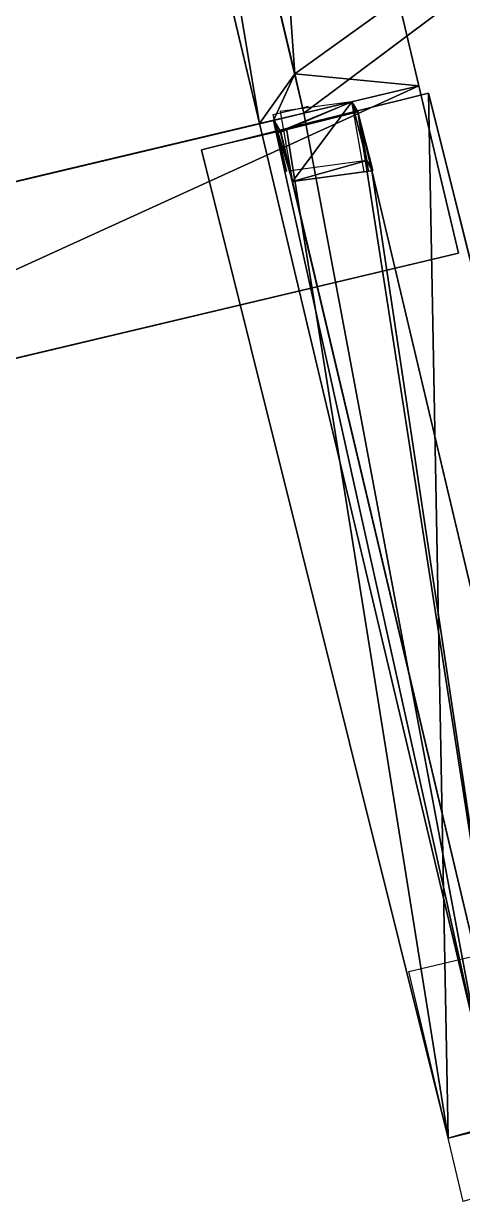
# Model space of a CAD drawing. Extents: x -324 to 583, y -546 to 160.
# Drawn here: x 198.3 to 231.1, y -516.1 to -428.2 of the extents above; entities that cross this region are included whole.
import ezdxf

# ---------------------------------------------------------------- set-up
doc = ezdxf.new("R2010")
doc.units = 0
doc.header["$MEASUREMENT"] = 0
doc.layers.get('0').update_dxf_attribs({"color": 13, "linetype": 'CONTINUOUS'})

msp = doc.modelspace()

# ---------------------------------------------------------------- linework, layer by layer
at = {"color": 0}
for p, q in [((214.633, -377.269, 102.794), (227.833, -432.858, 102.794)), ((214.633, -377.269, 102.794), (227.833, -432.858, 102.794)), ((214.633, -377.269, 110.508), (230.795, -445.333, 110.508)), ((214.633, -377.269, 110.508), (230.795, -445.333, 110.508)), ((218.562, -431.976, 102.794), (206.055, -379.306, 102.794)), ((218.562, -431.976, 102.794), (206.055, -379.306, 102.794)), ((215.94, -435.682, -1.508), (204.063, -385.665, -1.508)), ((207.378, -384.878, -1.508), (218.562, -431.976, -1.508)), ((207.378, -384.878, -1.508), (218.562, -431.976, -1.508)), ((207.378, -384.878, -1.508), (218.562, -431.976, -1.508)), ((207.378, -384.878, -1.508), (218.562, -431.976, -1.508)), ((227.067, -498.935, 41.674), (519.843, -429.412, 42.371)), ((218.562, -431.976, 102.794), (219.255, -434.895, 102.794)), ((218.562, -431.976, -1.508), (218.562, -431.976, 102.794)), ((219.255, -434.895, -1.508), (218.562, -431.976, -1.508)), ((219.255, -434.895, -1.508), (218.562, -431.976, -1.508)), ((219.255, -434.895, -1.508), (218.562, -431.976, -1.508)), ((218.562, -431.976, -1.508), (218.562, -431.976, 102.794)), ((218.562, -431.976, 102.794), (219.255, -434.895, 102.794)), ((219.255, -434.895, -1.508), (218.562, -431.976, -1.508)), ((164.477, -447.903, 117.86), (227.833, -432.858, 102.794)), ((164.477, -447.903, 117.86), (227.833, -432.858, 102.794)), ((227.833, -432.858, 102.794), (219.255, -434.895, 102.794)), ((227.833, -432.858, 102.794), (219.255, -434.895, 102.794)), ((230.795, -445.333, 102.794), (227.833, -432.858, 102.794)), ((230.795, -445.333, 102.794), (227.833, -432.858, 102.794)), ((222.837, -434.045, 43.144), (217.48, -434.774, 42.861)), ((222.837, -434.045, 3.148), (217.502, -436.24, 3.148)), ((222.837, -434.045, 3.148), (217.52, -436.32, 3.148)), ((217.951, -436.055, 43.144), (228.551, -433.407, 43.144)), ((217.951, -436.055, 43.144), (222.837, -434.045, 43.144)), ((222.837, -434.045, 3.148), (220.1, -434.725, 3.158)), ((222.837, -434.044, 3.144), (223.946, -438.42, 3.074)), ((222.837, -434.044, 3.144), (222.837, -434.045, 3.148)), ((222.837, -434.044, 3.144), (222.837, -434.045, 3.148)), ((222.837, -434.044, 3.144), (223.946, -438.42, 3.074)), ((222.837, -434.045, -1.508), (222.837, -434.044, 3.144)), ((222.837, -434.044, 3.144), (223.946, -438.42, 3.074)), ((223.123, -434.838, 42.958), (222.837, -434.045, 3.148)), ((222.954, -434.247, 13.821), (222.837, -434.045, 3.148)), ((222.837, -434.045, 43.144), (222.837, -434.045, 3.148)), ((223.75, -439.269, 43.203), (222.837, -434.045, 43.144)), ((222.954, -434.247, 13.821), (222.837, -434.045, 3.148)), ((222.837, -434.045, 3.148), (223.946, -438.42, 3.148)), ((223.946, -438.42, -1.508), (222.837, -434.045, -1.508)), ((228.551, -433.407, 43.144), (246.967, -507.136, 41.674)), ((192.606, -441.223, -14.638), (219.255, -434.895, -14.638)), ((216.951, -435.013, 3.089), (219.586, -434.387, 2.532)), ((216.973, -435.437, -1.508), (219.255, -434.895, -1.508)), ((219.255, -434.895, 95.64), (216.973, -435.437, 95.64)), ((216.973, -435.437, -1.508), (219.255, -434.895, -1.508)), ((216.973, -435.437, -1.508), (219.255, -434.895, -1.508)), ((219.255, -434.895, 95.64), (216.973, -435.437, 95.64)), ((216.973, -435.437, -1.508), (219.255, -434.895, -1.508)), ((217.48, -434.774, 42.861), (218.392, -439.999, 42.92)), ((217.487, -436.175, 43.145), (223.271, -434.802, 42.958)), ((218.011, -436.11, 42.978), (223.123, -434.838, 42.958)), ((219.255, -434.895, -1.508), (219.255, -434.895, -14.638)), ((219.255, -434.895, -1.508), (219.255, -434.895, -14.638)), ((219.255, -434.895, 102.794), (219.255, -434.895, 95.64)), ((219.255, -434.895, -1.508), (219.255, -434.895, 95.64)), ((219.255, -434.895, 102.794), (219.255, -434.895, 95.64)), ((219.255, -434.895, -1.508), (219.255, -434.895, 95.64)), ((223.271, -434.802, 42.958), (222.954, -434.247, 13.821)), ((223.271, -434.802, 42.958), (222.954, -434.247, 13.821)), ((223.123, -434.838, 42.958), (223.271, -434.802, 42.958)), ((223.271, -434.802, 42.958), (224.31, -439.186, 42.888)), ((223.271, -434.802, 42.958), (224.384, -439.183, 43.236)), ((216.973, -435.437, 95.64), (116.439, -459.31, 95.64)), ((216.973, -435.437, 95.64), (116.439, -459.31, 95.64)), ((116.439, -459.31, -1.508), (215.94, -435.682, -1.508)), ((116.439, -459.31, -1.508), (215.94, -435.682, -1.508)), ((215.94, -435.682, -1.508), (216.973, -435.437, -1.508)), ((215.94, -435.682, -1.508), (216.973, -435.437, -1.508)), ((215.94, -435.682, -1.508), (216.973, -435.437, -1.508)), ((215.94, -435.682, -1.508), (216.973, -435.437, -1.508)), ((232.339, -504.74, 8.574), (215.94, -435.682, 8.574)), ((215.94, -435.682, 8.574), (215.94, -435.682, -1.508)), ((215.94, -435.682, -1.508), (232.339, -504.74, -1.508)), ((215.94, -435.682, -1.508), (232.339, -504.74, -1.508)), ((217.955, -439.242, 3.089), (216.951, -435.013, 3.089)), ((216.973, -435.437, -1.508), (216.973, -435.437, 95.64)), ((216.973, -435.437, -1.508), (216.973, -435.437, 95.64)), ((217.064, -435.474, 2.886), (217.067, -435.48, 3.166)), ((217.953, -439.237, 2.826), (217.064, -435.474, 2.886)), ((218.389, -439.999, 42.92), (217.064, -435.474, 42.92)), ((217.064, -435.474, 42.92), (217.064, -435.474, 2.886)), ((217.064, -435.474, 2.886), (218.389, -439.999, 2.886)), ((217.067, -435.48, 3.179), (217.462, -436.17, 39.484)), ((217.067, -435.48, 3.166), (217.067, -435.48, 3.179)), ((211.604, -437.641, 43.144), (217.951, -436.055, 43.144)), ((211.604, -437.641, 43.144), (217.951, -436.055, 43.144)), ((217.502, -436.24, 43.144), (211.604, -437.641, 43.144)), ((217.279, -436.377, 3.111), (217.499, -436.325, 39.43)), ((217.956, -439.242, 3.111), (217.279, -436.377, 3.111)), ((217.465, -436.175, 39.74), (217.462, -436.17, 39.484)), ((217.462, -436.17, 39.484), (217.493, -436.3, 39.482)), ((217.462, -436.17, 39.484), (217.493, -436.3, 39.482)), ((217.465, -436.175, 39.74), (217.493, -436.3, 39.482)), ((217.474, -436.191, 40.557), (217.465, -436.175, 39.74)), ((217.465, -436.175, 39.74), (217.493, -436.3, 39.482)), ((217.474, -436.191, 40.557), (217.465, -436.175, 39.74)), ((217.465, -436.175, 39.74), (217.493, -436.3, 39.482)), ((217.474, -436.191, 40.557), (217.505, -436.323, 40.555)), ((217.474, -436.191, 40.557), (217.505, -436.323, 40.555)), ((217.5, -436.237, 42.98), (217.474, -436.191, 40.557)), ((217.5, -436.237, 42.98), (217.474, -436.191, 40.557)), ((217.502, -436.24, 43.144), (217.487, -436.175, 43.145)), ((217.493, -436.3, 39.482), (217.499, -436.325, 39.482)), ((217.493, -436.3, 39.482), (217.499, -436.325, 39.43)), ((217.493, -436.3, 39.482), (217.499, -436.325, 39.482)), ((217.493, -436.3, 39.482), (217.499, -436.325, 39.482)), ((217.493, -436.3, 39.482), (217.499, -436.325, 39.43)), ((217.499, -436.325, 39.482), (217.505, -436.323, 40.555)), ((217.499, -436.325, 39.482), (217.505, -436.323, 40.555)), ((217.499, -436.325, 39.482), (217.505, -436.323, 40.555)), ((217.499, -436.325, 39.43), (217.499, -436.325, 39.482)), ((217.499, -436.325, 39.482), (234.873, -509.595, 38.321)), ((217.5, -436.237, 42.98), (218.011, -436.11, 42.978)), ((217.502, -436.24, 43.144), (217.5, -436.237, 42.98)), ((217.5, -436.237, 42.98), (217.52, -436.32, 42.979)), ((217.5, -436.237, 42.98), (217.52, -436.32, 42.979)), ((217.5, -436.237, 42.98), (217.52, -436.32, 42.979)), ((217.5, -436.237, 42.98), (217.52, -436.32, 42.979)), ((217.502, -436.24, 43.144), (217.951, -436.055, 43.144)), ((217.502, -436.24, 43.144), (217.951, -436.055, 43.144)), ((217.502, -436.24, 43.144), (217.52, -436.32, 42.979)), ((217.502, -436.24, 3.148), (217.502, -436.24, 43.144)), ((217.502, -436.24, 43.144), (217.52, -436.32, 42.979)), ((217.505, -436.323, 40.555), (217.52, -436.32, 42.979)), ((217.505, -436.323, 40.555), (217.52, -436.32, 42.979)), ((217.505, -436.323, 40.555), (217.52, -436.32, 42.979)), ((217.505, -436.323, 40.555), (217.52, -436.32, 42.979)), ((217.505, -436.323, 40.555), (218.182, -439.189, 40.51)), ((217.52, -436.32, 42.979), (218.011, -436.11, 42.978)), ((217.52, -436.32, 3.148), (217.52, -436.32, 42.979)), ((217.52, -436.32, 42.979), (218.197, -439.185, 42.933)), ((217.52, -436.32, 42.979), (218.197, -439.185, 42.979)), ((217.52, -436.32, 42.979), (218.197, -439.185, 42.933)), ((230.019, -511.369, 41.674), (211.604, -437.641, 43.144)), ((223.951, -438.427, 3.488), (218.25, -439.209, 3.488)), ((223.946, -438.42, 39.482), (218.389, -439.999, 39.482)), ((218.389, -439.999, 3.074), (223.946, -438.42, 3.074)), ((223.946, -438.42, -1.508), (218.389, -439.999, -1.508)), ((218.389, -439.999, 3.074), (223.946, -438.42, 3.074)), ((223.946, -438.42, 3.074), (223.951, -438.427, 3.488)), ((223.946, -438.42, 3.148), (223.946, -438.42, 3.074)), ((223.946, -438.42, 3.148), (223.946, -438.42, 39.482)), ((223.946, -438.42, 3.148), (223.946, -438.42, 3.074)), ((223.946, -438.42, 3.074), (223.946, -438.42, -1.508)), ((223.946, -438.42, 3.074), (223.946, -438.42, -1.508)), ((224.089, -439.216, 42.889), (223.951, -438.427, 3.488)), ((223.951, -438.427, 3.488), (224.38, -439.177, 42.888)), ((223.951, -438.427, 3.488), (224.38, -439.177, 42.888)), ((217.955, -439.242, 3.089), (217.953, -439.237, 2.826)), ((217.955, -439.242, 3.097), (217.955, -439.242, 3.089)), ((217.956, -439.242, 3.106), (217.955, -439.242, 3.097)), ((217.956, -439.242, 3.106), (217.956, -439.242, 3.111)), ((218.197, -439.185, 42.933), (218.182, -439.189, 40.51)), ((218.197, -439.185, 42.933), (218.182, -439.189, 40.51)), ((218.182, -439.189, 40.51), (218.363, -439.953, 40.498)), ((218.197, -439.185, 42.933), (218.389, -439.999, 42.92)), ((218.197, -439.185, 42.979), (218.197, -439.185, 42.933)), ((218.392, -439.999, 42.92), (224.089, -439.216, 42.889)), ((218.392, -439.999, 42.92), (224.09, -439.217, 42.92)), ((218.392, -439.999, 42.92), (224.09, -439.217, 42.92)), ((223.75, -439.269, 43.203), (218.392, -439.999, 42.92)), ((223.75, -439.269, 43.203), (218.392, -439.999, 42.92)), ((224.384, -439.183, 43.236), (223.75, -439.269, 43.203)), ((224.089, -439.216, 42.889), (224.31, -439.186, 42.888)), ((224.089, -439.216, 42.889), (224.31, -439.186, 42.888)), ((224.09, -439.217, 42.92), (224.089, -439.216, 42.889)), ((224.09, -439.217, 42.92), (224.089, -439.216, 42.889)), ((224.31, -439.186, 42.888), (224.38, -439.177, 42.888)), ((224.31, -439.186, 42.888), (224.38, -439.177, 42.888)), ((224.38, -439.177, 42.888), (224.384, -439.183, 43.236)), ((224.38, -439.177, 42.888), (224.384, -439.183, 43.236)), ((218.31, -439.861, 35.656), (218.363, -439.953, 40.498)), ((218.363, -439.953, 40.498), (218.389, -439.999, 42.92)), ((218.389, -439.999, 42.92), (218.392, -439.999, 42.92)), ((218.389, -439.999, 2.886), (218.389, -439.999, 3.074)), ((218.389, -439.999, 3.074), (218.389, -439.999, 39.482)), ((218.389, -439.999, 39.482), (218.389, -439.999, 42.92)), ((218.389, -439.999, 3.074), (218.389, -439.999, 39.482)), ((218.389, -439.999, -1.508), (218.389, -439.999, 2.886)), ((218.389, -439.999, 2.886), (218.389, -439.999, 3.074)), ((230.795, -445.333, 110.508), (167.439, -460.378, 125.574)), ((230.795, -445.333, 110.508), (167.439, -460.378, 125.574)), ((230.795, -445.333, 110.508), (230.795, -445.333, 102.794)), ((230.795, -445.333, 110.508), (230.795, -445.333, 102.794)), ((230.019, -511.369, 41.674), (227.067, -498.935, 41.674)), ((235.026, -510.119, 41.674), (230.019, -511.369, 41.674)), ((231.138, -516.082, 41.674), (230.019, -511.369, 41.674))]:
    msp.add_line(p, q, dxfattribs=at)
at = {"color": 47}
msp.add_line((219.255, -434.895, -14.638), (206.055, -379.306, -71.886), dxfattribs=at)
at = {"color": 17}
for p, q in [((234.871, -509.489, 41.983), (217.502, -436.24, 43.144)), ((234.871, -509.489, 41.983), (217.502, -436.24, 43.144)), ((224.31, -439.186, 42.888), (240.655, -508.116, 41.796))]:
    msp.add_line(p, q, dxfattribs=at)
at = {"color": 253}
msp.add_line((167.439, -460.378, 117.86), (230.795, -445.333, 102.794), dxfattribs=at)
msp.add_line((167.439, -460.378, 117.86), (230.795, -445.333, 102.794), dxfattribs=at)

# ---------------------------------------------------------------- meshes
at = {"color": 55}
mesh = msp.add_polyface(dxfattribs=at)
corners = [(232.339, -504.74, -1.508), (216.973, -435.437, -1.508), (215.94, -435.682, -1.508), (219.255, -434.895, -1.508), (207.378, -384.878, -1.508), (334.181, -348.881, -1.508), (206.055, -379.306, -1.508), (218.562, -431.976, -1.508), (234.064, -512.007, -1.508), (517.611, -442.167, -1.508), (336.464, -348.339, -1.508), (388.061, -237.918, -1.508), (390.344, -237.376, -1.508), (442.155, -118.173, -1.508), (437.047, -96.177, -1.508), (442.068, -117.319, -1.508), (446.893, -138.126, -1.508), (461.299, -198.792, -1.508), (466.185, -219.367, -1.508), (466.294, -219.341, -1.508), (473.346, -249.039, -1.508), (516.487, -437.266, -1.508), (286.869, -139.482, -1.508), (338.821, -119.501, -1.508), (285.15, -132.246, -1.508), (294.885, -173.24, -1.508), (368.549, -155.748, -1.508), (370.897, -155.484, -1.508), (371.91, -159.747, -1.508), (376.072, -177.276, -1.508), (385.458, -216.801, -1.508), (389.65, -234.458, -1.508), (335.771, -345.42, -1.508), (314.397, -255.411, -1.508)]
mesh.append_faces([[corners[k] for k in face] for face in [(0, 1, 2), (4, 5, 6), (14, 13, 15), (20, 9, 21), (22, 23, 24), (32, 11, 33)]], dxfattribs={"vtx0": -1, "color": 55})
mesh.append_faces([[corners[k] for k in face] for face in [(1, 0, 3), (5, 9, 10), (11, 9, 12), (13, 9, 16), (16, 9, 17), (17, 9, 18), (18, 9, 19), (19, 9, 20), (23, 26, 14)]], dxfattribs={"vtx0": -1, "vtx1": -1, "color": 55})
mesh.append_faces([[corners[k] for k in face] for face in [(5, 3, 0), (10, 9, 11), (12, 9, 13), (12, 13, 14)]], dxfattribs={"vtx0": -1, "vtx1": -1, "vtx2": -1, "color": 55})
mesh.append_faces([[corners[k] for k in face] for face in [(5, 4, 7), (5, 7, 3), (5, 0, 8), (5, 8, 9), (23, 22, 25), (23, 25, 26), (14, 26, 27), (14, 27, 28), (14, 28, 29), (14, 29, 30), (14, 30, 31), (14, 31, 12), (11, 32, 10)]], dxfattribs={"vtx0": -1, "vtx2": -1, "color": 55})
at = {"color": 8}
mesh = msp.add_polyface(dxfattribs=at)
corners = [(167.439, -460.378, 125.574), (153.986, -403.721, 125.574), (108.541, -474.364, 105.426), (158.013, -281.506, 136.277), (105.947, -397.353, 110.508), (227.84, -386.184, 150.839), (165.461, -123.495, 150.839)]
mesh.append_faces([[corners[k] for k in face] for face in [(2, 3, 4), (3, 5, 6)]], dxfattribs={"vtx0": -1, "color": 8})
mesh.append_faces([[corners[k] for k in face] for face in [(3, 2, 1)]], dxfattribs={"vtx0": -1, "vtx1": -1, "vtx2": -1, "color": 8})
mesh.append_faces([[corners[k] for k in face] for face in [(3, 1, 5)]], dxfattribs={"vtx0": -1, "vtx2": -1, "color": 8})
mesh.append_faces([[corners[k] for k in face] for face in [(0, 1, 2)]], dxfattribs={"vtx1": -1, "color": 8})
mesh = msp.add_polyface(dxfattribs=at)
corners = [(167.439, -460.378, 125.574), (166.682, -400.707, 122.555), (153.986, -403.721, 125.574), (214.633, -377.269, 110.508), (163.973, -389.298, 122.555), (230.795, -445.333, 110.508)]
mesh.append_faces([[corners[k] for k in face] for face in [(0, 1, 2), (1, 3, 4), (3, 0, 5)]], dxfattribs={"vtx0": -1, "color": 8})
mesh.append_faces([[corners[k] for k in face] for face in [(3, 1, 0)]], dxfattribs={"vtx0": -1, "vtx1": -1, "vtx2": -1, "color": 8})
at = {"color": 0}
mesh = msp.add_polyface(dxfattribs=at)
corners = [(214.633, -377.269, 102.794), (218.562, -431.976, 102.794), (206.055, -379.306, 102.794), (227.833, -432.858, 102.794), (219.255, -434.895, 102.794)]
mesh.append_faces([[corners[k] for k in face] for face in [(0, 1, 2), (1, 3, 4)]], dxfattribs={"vtx0": -1, "color": 0})
mesh.append_faces([[corners[k] for k in face] for face in [(1, 0, 3)]], dxfattribs={"vtx0": -1, "vtx2": -1, "color": 0})
at = {"color": 253}
mesh = msp.add_polyface(dxfattribs=at)
corners = [(227.833, -432.858, 102.794), (230.795, -445.333, 110.508), (230.795, -445.333, 102.794), (214.633, -377.269, 110.508), (214.633, -377.269, 102.794)]
mesh.append_faces([[corners[k] for k in face] for face in [(0, 1, 2), (3, 0, 4)]], dxfattribs={"vtx0": -1, "color": 253})
mesh.append_faces([[corners[k] for k in face] for face in [(1, 0, 3)]], dxfattribs={"vtx0": -1, "vtx1": -1, "color": 253})
at = {"color": 43}
mesh = msp.add_polyface(dxfattribs=at)
corners = [(218.562, -431.976, -1.508), (217.386, -427.022, 37.366), (218.562, -431.976, 102.794), (207.378, -384.878, -1.508), (209.689, -394.611, 37.366), (209.689, -394.611, 93.358), (217.386, -427.022, 93.358), (206.055, -379.306, 102.794), (206.055, -379.306, -1.508), (206.055, -379.306, 95.655)]
mesh.append_faces([[corners[k] for k in face] for face in [(7, 8, 9)]], dxfattribs={"vtx0": -1, "color": 43})
mesh.append_faces([[corners[k] for k in face] for face in [(0, 1, 2), (1, 3, 4), (4, 3, 5), (2, 6, 7), (6, 2, 1)]], dxfattribs={"vtx0": -1, "vtx1": -1, "color": 43})
mesh.append_faces([[corners[k] for k in face] for face in [(7, 5, 3)]], dxfattribs={"vtx0": -1, "vtx1": -1, "vtx2": -1, "color": 43})
mesh.append_faces([[corners[k] for k in face] for face in [(1, 0, 3), (7, 6, 5), (7, 3, 8)]], dxfattribs={"vtx0": -1, "vtx2": -1, "color": 43})
at = {"color": 47}
mesh = msp.add_polyface(dxfattribs=at)
corners = [(206.055, -379.306, -71.886), (219.255, -434.895, -1.508), (219.255, -434.895, -14.638), (218.562, -431.976, -1.508), (207.378, -384.878, -1.508), (206.055, -379.306, -1.508)]
mesh.append_faces([[corners[k] for k in face] for face in [(0, 1, 2), (4, 0, 5)]], dxfattribs={"vtx0": -1, "color": 47})
mesh.append_faces([[corners[k] for k in face] for face in [(1, 0, 3), (3, 0, 4)]], dxfattribs={"vtx0": -1, "vtx1": -1, "color": 47})
at = {"color": 0}
mesh = msp.add_polyface(dxfattribs=at)
corners = [(215.94, -435.682, -1.508), (207.378, -384.878, -1.508), (204.063, -385.665, -1.508), (218.562, -431.976, -1.508), (216.973, -435.437, -1.508), (219.255, -434.895, -1.508)]
mesh.append_faces([[corners[k] for k in face] for face in [(0, 1, 2), (3, 4, 5)]], dxfattribs={"vtx0": -1, "color": 0})
mesh.append_faces([[corners[k] for k in face] for face in [(1, 0, 3)]], dxfattribs={"vtx0": -1, "vtx1": -1, "color": 0})
mesh.append_faces([[corners[k] for k in face] for face in [(3, 0, 4)]], dxfattribs={"vtx0": -1, "vtx2": -1, "color": 0})
mesh = msp.add_polyface(dxfattribs=at)
corners = [(519.843, -429.412, 42.371), (230.019, -511.369, 41.674), (227.067, -498.935, 41.674), (231.138, -516.082, 41.674)]
mesh.append_faces([[corners[k] for k in face] for face in [(0, 1, 2), (1, 0, 3)]], dxfattribs={"vtx0": -1, "color": 0})
at = {"color": 253}
mesh = msp.add_polyface(dxfattribs=at)
corners = [(218.562, -431.976, -1.508), (219.255, -434.895, 95.64), (219.255, -434.895, -1.508), (218.562, -431.976, 102.794), (219.255, -434.895, 102.794)]
mesh.append_faces([[corners[k] for k in face] for face in [(0, 1, 2), (1, 3, 4)]], dxfattribs={"vtx0": -1, "color": 253})
mesh.append_faces([[corners[k] for k in face] for face in [(3, 1, 0)]], dxfattribs={"vtx0": -1, "vtx1": -1, "color": 253})
mesh = msp.add_polyface(dxfattribs=at)
corners = [(164.477, -447.903, 117.86), (219.255, -434.895, 102.794), (227.833, -432.858, 102.794), (216.973, -435.437, 95.64), (219.255, -434.895, 95.64), (116.439, -459.31, 95.64), (114.156, -459.852, 95.64), (114.156, -459.852, 97.712), (105.579, -461.889, 97.712)]
mesh.append_faces([[corners[k] for k in face] for face in [(0, 1, 2), (1, 3, 4)]], dxfattribs={"vtx0": -1, "color": 253})
mesh.append_faces([[corners[k] for k in face] for face in [(3, 1, 5), (5, 1, 6), (6, 1, 7), (7, 1, 8), (8, 1, 0)]], dxfattribs={"vtx0": -1, "vtx1": -1, "color": 253})
at = {"color": 0}
mesh = msp.add_polyface(dxfattribs=at)
corners = [(227.833, -432.858, 102.794), (167.439, -460.378, 117.86), (164.477, -447.903, 117.86), (230.795, -445.333, 102.794)]
mesh.append_faces([[corners[k] for k in face] for face in [(0, 1, 2), (1, 0, 3)]], dxfattribs={"vtx0": -1, "color": 0})
at = {"color": 17}
mesh = msp.add_polyface(dxfattribs=at)
corners = [(230.019, -511.369, 41.674), (217.951, -436.055, 43.144), (211.604, -437.641, 43.144), (228.551, -433.407, 43.144), (246.967, -507.136, 41.674), (235.026, -510.119, 41.674)]
mesh.append_faces([[corners[k] for k in face] for face in [(0, 1, 2), (4, 0, 5)]], dxfattribs={"vtx0": -1, "color": 17})
mesh.append_faces([[corners[k] for k in face] for face in [(1, 0, 3), (3, 0, 4)]], dxfattribs={"vtx0": -1, "vtx1": -1, "color": 17})
at = {"color": 0}
mesh = msp.add_polyface(dxfattribs=at)
corners = [(218.392, -439.999, 42.92), (222.837, -434.045, 43.144), (217.48, -434.774, 42.861), (223.75, -439.269, 43.203)]
mesh.append_faces([[corners[k] for k in face] for face in [(0, 1, 2), (1, 0, 3)]], dxfattribs={"vtx0": -1, "color": 0})
mesh = msp.add_polyface(dxfattribs=at)
corners = [(217.502, -436.24, 43.144), (222.837, -434.045, 3.148), (217.502, -436.24, 3.148), (222.837, -434.045, 43.144), (217.951, -436.055, 43.144)]
mesh.append_faces([[corners[k] for k in face] for face in [(0, 1, 2), (3, 0, 4)]], dxfattribs={"vtx0": -1, "color": 0})
mesh.append_faces([[corners[k] for k in face] for face in [(1, 0, 3)]], dxfattribs={"vtx0": -1, "vtx1": -1, "color": 0})
at = {"color": 17}
mesh = msp.add_polyface(dxfattribs=at)
corners = [(224.38, -439.177, 42.888), (223.271, -434.802, 42.958), (224.384, -439.183, 43.236), (223.951, -438.427, 3.488), (223.946, -438.42, 3.074), (222.837, -434.044, 3.144), (222.837, -434.045, 3.148), (222.954, -434.247, 13.821)]
mesh.append_faces([[corners[k] for k in face] for face in [(0, 1, 2), (1, 6, 7)]], dxfattribs={"vtx0": -1, "color": 17})
mesh.append_faces([[corners[k] for k in face] for face in [(1, 0, 3), (1, 3, 4), (1, 4, 5), (1, 5, 6)]], dxfattribs={"vtx0": -1, "vtx2": -1, "color": 17})
at = {"color": 0}
mesh = msp.add_polyface(dxfattribs=at)
corners = [(222.837, -434.044, 3.144), (223.946, -438.42, 3.148), (223.946, -438.42, 3.074), (222.837, -434.045, 3.148)]
mesh.append_faces([[corners[k] for k in face] for face in [(0, 1, 2), (1, 0, 3)]], dxfattribs={"vtx0": -1, "color": 0})
at = {"color": 17}
mesh = msp.add_polyface(dxfattribs=at)
corners = [(222.837, -434.045, -1.508), (223.946, -438.42, 3.074), (223.946, -438.42, -1.508), (222.837, -434.044, 3.144)]
mesh.append_faces([[corners[k] for k in face] for face in [(0, 1, 2), (1, 0, 3)]], dxfattribs={"vtx0": -1, "color": 17})
at = {"color": 0}
mesh = msp.add_polyface(dxfattribs=at)
corners = [(222.954, -434.247, 13.821), (223.123, -434.838, 42.958), (222.837, -434.045, 3.148), (223.271, -434.802, 42.958)]
mesh.append_faces([[corners[k] for k in face] for face in [(0, 1, 2), (1, 0, 3)]], dxfattribs={"vtx0": -1, "color": 0})
at = {"color": 47}
mesh = msp.add_polyface(dxfattribs=at)
corners = [(219.255, -434.895, -1.508), (192.606, -441.223, -14.638), (219.255, -434.895, -14.638), (186.688, -442.629, -2.81), (147.066, -452.037, -2.81), (215.94, -435.682, -1.508), (216.973, -435.437, -1.508), (114.156, -459.852, -45.697), (147.066, -452.037, -35.319), (114.156, -459.852, -1.508), (186.688, -442.629, -35.319), (116.439, -459.31, -1.508), (192.606, -441.223, -45.697)]
mesh.append_faces([[corners[k] for k in face] for face in [(0, 1, 2), (5, 0, 6), (9, 5, 11)]], dxfattribs={"vtx0": -1, "color": 47})
mesh.append_faces([[corners[k] for k in face] for face in [(3, 0, 4), (7, 8, 9), (8, 7, 10), (12, 10, 7), (10, 1, 3)]], dxfattribs={"vtx0": -1, "vtx1": -1, "color": 47})
mesh.append_faces([[corners[k] for k in face] for face in [(1, 0, 3), (4, 0, 5), (9, 4, 5)]], dxfattribs={"vtx0": -1, "vtx1": -1, "vtx2": -1, "color": 47})
mesh.append_faces([[corners[k] for k in face] for face in [(9, 8, 4), (10, 12, 1)]], dxfattribs={"vtx0": -1, "vtx2": -1, "color": 47})
at = {"color": 0}
mesh = msp.add_polyface(dxfattribs=at)
corners = [(219.255, -434.895, 95.64), (216.973, -435.437, -1.508), (219.255, -434.895, -1.508), (216.973, -435.437, 95.64)]
mesh.append_faces([[corners[k] for k in face] for face in [(0, 1, 2), (1, 0, 3)]], dxfattribs={"vtx0": -1, "color": 0})
at = {"color": 17}
mesh = msp.add_polyface(dxfattribs=at)
corners = [(217.502, -436.24, 43.144), (223.271, -434.802, 42.958), (217.487, -436.175, 43.145), (234.871, -509.489, 41.983), (224.31, -439.186, 42.888), (240.655, -508.116, 41.796)]
mesh.append_faces([[corners[k] for k in face] for face in [(0, 1, 2), (4, 3, 5)]], dxfattribs={"vtx0": -1, "color": 17})
mesh.append_faces([[corners[k] for k in face] for face in [(1, 3, 4)]], dxfattribs={"vtx0": -1, "vtx1": -1, "color": 17})
mesh.append_faces([[corners[k] for k in face] for face in [(1, 0, 3)]], dxfattribs={"vtx0": -1, "vtx2": -1, "color": 17})
at = {"color": 43}
mesh = msp.add_polyface(dxfattribs=at)
corners = [(216.973, -435.437, -1.508), (116.439, -459.31, -1.508), (215.94, -435.682, -1.508), (187.339, -442.474, 42.718), (216.973, -435.437, 95.64), (187.339, -442.474, 92.649), (148.729, -451.642, 92.649), (148.729, -451.642, 42.718), (116.439, -459.31, 95.64)]
mesh.append_faces([[corners[k] for k in face] for face in [(0, 1, 2)]], dxfattribs={"vtx0": -1, "color": 43})
mesh.append_faces([[corners[k] for k in face] for face in [(3, 4, 5), (5, 4, 6), (1, 7, 8), (7, 1, 3), (8, 6, 4)]], dxfattribs={"vtx0": -1, "vtx1": -1, "color": 43})
mesh.append_faces([[corners[k] for k in face] for face in [(1, 0, 3)]], dxfattribs={"vtx0": -1, "vtx1": -1, "vtx2": -1, "color": 43})
mesh.append_faces([[corners[k] for k in face] for face in [(3, 0, 4), (8, 7, 6)]], dxfattribs={"vtx0": -1, "vtx2": -1, "color": 43})
at = {"color": 17}
mesh = msp.add_polyface(dxfattribs=at)
corners = [(215.94, -435.682, 8.574), (232.339, -504.74, -1.508), (232.339, -504.74, 8.574), (215.94, -435.682, -1.508)]
mesh.append_faces([[corners[k] for k in face] for face in [(0, 1, 2), (1, 0, 3)]], dxfattribs={"vtx0": -1, "color": 17})
at = {"color": 0}
mesh = msp.add_polyface(dxfattribs=at)
corners = [(217.279, -436.377, 3.111), (217.956, -439.242, 3.106), (217.956, -439.242, 3.111), (217.955, -439.242, 3.097), (217.955, -439.242, 3.089), (217.953, -439.237, 2.826), (217.064, -435.474, 2.886), (217.499, -436.325, 39.43), (217.493, -436.3, 39.482), (217.462, -436.17, 39.484), (217.067, -435.48, 3.166), (217.067, -435.48, 3.179)]
mesh.append_faces([[corners[k] for k in face] for face in [(0, 1, 2), (10, 9, 11)]], dxfattribs={"vtx0": -1, "color": 0})
mesh.append_faces([[corners[k] for k in face] for face in [(1, 0, 3), (3, 0, 4), (4, 0, 5), (5, 0, 6), (6, 9, 10)]], dxfattribs={"vtx0": -1, "vtx1": -1, "color": 0})
mesh.append_faces([[corners[k] for k in face] for face in [(6, 0, 7), (6, 7, 8), (6, 8, 9)]], dxfattribs={"vtx0": -1, "vtx2": -1, "color": 0})
at = {"color": 17}
mesh = msp.add_polyface(dxfattribs=at)
corners = [(217.064, -435.474, 42.92), (218.389, -439.999, 39.482), (218.389, -439.999, 42.92), (218.389, -439.999, 3.074), (218.389, -439.999, 2.886), (217.064, -435.474, 2.886)]
mesh.append_faces([[corners[k] for k in face] for face in [(0, 1, 2), (4, 0, 5)]], dxfattribs={"vtx0": -1, "color": 17})
mesh.append_faces([[corners[k] for k in face] for face in [(1, 0, 3), (3, 0, 4)]], dxfattribs={"vtx0": -1, "vtx1": -1, "color": 17})
at = {"color": 0}
mesh = msp.add_polyface(dxfattribs=at)
corners = [(217.951, -436.055, 43.144), (217.502, -436.24, 43.144), (211.604, -437.641, 43.144)]
mesh.append_faces([[corners[k] for k in face] for face in [(0, 1, 2)]], dxfattribs={"color": 0})
mesh = msp.add_polyface(dxfattribs=at)
corners = [(217.462, -436.17, 39.484), (217.493, -436.3, 39.482), (217.465, -436.175, 39.74)]
mesh.append_faces([[corners[k] for k in face] for face in [(0, 1, 2)]], dxfattribs={"color": 0})
mesh = msp.add_polyface(dxfattribs=at)
corners = [(217.505, -436.323, 40.555), (217.493, -436.3, 39.482), (217.499, -436.325, 39.482), (217.474, -436.191, 40.557), (217.465, -436.175, 39.74)]
mesh.append_faces([[corners[k] for k in face] for face in [(0, 1, 2), (1, 3, 4)]], dxfattribs={"vtx0": -1, "color": 0})
mesh.append_faces([[corners[k] for k in face] for face in [(1, 0, 3)]], dxfattribs={"vtx0": -1, "vtx2": -1, "color": 0})
mesh = msp.add_polyface(dxfattribs=at)
corners = [(217.505, -436.323, 40.555), (217.493, -436.3, 39.482), (217.499, -436.325, 39.482), (217.52, -436.32, 42.979), (217.5, -436.237, 42.98), (217.465, -436.175, 39.74), (217.474, -436.191, 40.557)]
mesh.append_faces([[corners[k] for k in face] for face in [(0, 1, 2), (5, 4, 6)]], dxfattribs={"vtx0": -1, "color": 0})
mesh.append_faces([[corners[k] for k in face] for face in [(1, 4, 5)]], dxfattribs={"vtx0": -1, "vtx1": -1, "color": 0})
mesh.append_faces([[corners[k] for k in face] for face in [(1, 0, 3), (1, 3, 4)]], dxfattribs={"vtx0": -1, "vtx2": -1, "color": 0})
mesh = msp.add_polyface(dxfattribs=at)
corners = [(217.52, -436.32, 42.979), (217.474, -436.191, 40.557), (217.505, -436.323, 40.555), (217.5, -436.237, 42.98)]
mesh.append_faces([[corners[k] for k in face] for face in [(0, 1, 2), (1, 0, 3)]], dxfattribs={"vtx0": -1, "color": 0})
mesh = msp.add_polyface(dxfattribs=at)
corners = [(217.493, -436.3, 39.482), (217.499, -436.325, 39.43), (217.499, -436.325, 39.482)]
mesh.append_faces([[corners[k] for k in face] for face in [(0, 1, 2)]], dxfattribs={"color": 0})
at = {"color": 17}
mesh = msp.add_polyface(dxfattribs=at)
corners = [(234.871, -509.489, 41.983), (234.911, -509.662, 41.817), (234.913, -509.665, 41.981), (234.909, -509.659, 41.682), (234.876, -509.601, 38.629), (234.873, -509.595, 38.321), (217.499, -436.325, 39.482), (217.505, -436.323, 40.555), (217.52, -436.32, 42.979), (217.502, -436.24, 43.144)]
mesh.append_faces([[corners[k] for k in face] for face in [(0, 1, 2), (8, 0, 9)]], dxfattribs={"vtx0": -1, "color": 17})
mesh.append_faces([[corners[k] for k in face] for face in [(1, 0, 3), (3, 0, 4), (4, 0, 5), (5, 0, 6), (6, 0, 7), (7, 0, 8)]], dxfattribs={"vtx0": -1, "vtx1": -1, "color": 17})
at = {"color": 0}
mesh = msp.add_polyface(dxfattribs=at)
corners = [(218.011, -436.11, 42.978), (217.5, -436.237, 42.98), (217.52, -436.32, 42.979)]
mesh.append_faces([[corners[k] for k in face] for face in [(0, 1, 2)]], dxfattribs={"color": 0})
mesh = msp.add_polyface(dxfattribs=at)
corners = [(217.5, -436.237, 42.98), (217.52, -436.32, 42.979), (217.502, -436.24, 43.144)]
mesh.append_faces([[corners[k] for k in face] for face in [(0, 1, 2)]], dxfattribs={"color": 0})
mesh = msp.add_polyface(dxfattribs=at)
corners = [(218.197, -439.185, 42.933), (217.505, -436.323, 40.555), (218.182, -439.189, 40.51), (217.52, -436.32, 42.979)]
mesh.append_faces([[corners[k] for k in face] for face in [(0, 1, 2), (1, 0, 3)]], dxfattribs={"vtx0": -1, "color": 0})
mesh = msp.add_polyface(dxfattribs=at)
corners = [(217.52, -436.32, 42.979), (218.197, -439.185, 42.933), (218.197, -439.185, 42.979)]
mesh.append_faces([[corners[k] for k in face] for face in [(0, 1, 2)]], dxfattribs={"color": 0})
at = {"color": 17}
mesh = msp.add_polyface(dxfattribs=at)
corners = [(223.946, -438.42, 3.148), (218.389, -439.999, 3.074), (223.946, -438.42, 3.074), (218.389, -439.999, 39.482), (223.946, -438.42, 39.482)]
mesh.append_faces([[corners[k] for k in face] for face in [(0, 1, 2), (3, 0, 4)]], dxfattribs={"vtx0": -1, "color": 17})
mesh.append_faces([[corners[k] for k in face] for face in [(1, 0, 3)]], dxfattribs={"vtx0": -1, "vtx1": -1, "color": 17})
mesh = msp.add_polyface(dxfattribs=at)
corners = [(223.946, -438.42, 3.074), (218.389, -439.999, -1.508), (223.946, -438.42, -1.508), (218.389, -439.999, 2.886), (218.389, -439.999, 3.074)]
mesh.append_faces([[corners[k] for k in face] for face in [(0, 1, 2), (3, 0, 4)]], dxfattribs={"vtx0": -1, "color": 17})
mesh.append_faces([[corners[k] for k in face] for face in [(1, 0, 3)]], dxfattribs={"vtx0": -1, "vtx1": -1, "color": 17})
at = {"color": 0}
mesh = msp.add_polyface(dxfattribs=at)
corners = [(223.951, -438.427, 3.488), (224.31, -439.186, 42.888), (224.089, -439.216, 42.889), (224.38, -439.177, 42.888)]
mesh.append_faces([[corners[k] for k in face] for face in [(0, 1, 2), (1, 0, 3)]], dxfattribs={"vtx0": -1, "color": 0})
mesh = msp.add_polyface(dxfattribs=at)
corners = [(218.197, -439.185, 42.933), (218.363, -439.953, 40.498), (218.389, -439.999, 42.92), (218.182, -439.189, 40.51)]
mesh.append_faces([[corners[k] for k in face] for face in [(0, 1, 2), (1, 0, 3)]], dxfattribs={"vtx0": -1, "color": 0})
mesh = msp.add_polyface(dxfattribs=at)
corners = [(224.384, -439.183, 43.236), (224.31, -439.186, 42.888), (224.38, -439.177, 42.888), (224.089, -439.216, 42.889), (224.09, -439.217, 42.92), (223.75, -439.269, 43.203), (218.392, -439.999, 42.92)]
mesh.append_faces([[corners[k] for k in face] for face in [(0, 1, 2), (4, 5, 6)]], dxfattribs={"vtx0": -1, "color": 0})
mesh.append_faces([[corners[k] for k in face] for face in [(1, 0, 3), (3, 0, 4)]], dxfattribs={"vtx0": -1, "vtx1": -1, "color": 0})
mesh.append_faces([[corners[k] for k in face] for face in [(4, 0, 5)]], dxfattribs={"vtx0": -1, "vtx2": -1, "color": 0})
mesh = msp.add_polyface(dxfattribs=at)
corners = [(218.392, -439.999, 42.92), (224.089, -439.216, 42.889), (224.09, -439.217, 42.92)]
mesh.append_faces([[corners[k] for k in face] for face in [(0, 1, 2)]], dxfattribs={"color": 0})
at = {"color": 253}
mesh = msp.add_polyface(dxfattribs=at)
corners = [(230.795, -445.333, 110.508), (167.439, -460.378, 117.86), (230.795, -445.333, 102.794), (167.439, -460.378, 125.574), (108.541, -474.364, 105.426), (108.541, -474.364, 97.712)]
mesh.append_faces([[corners[k] for k in face] for face in [(0, 1, 2), (1, 4, 5)]], dxfattribs={"vtx0": -1, "color": 253})
mesh.append_faces([[corners[k] for k in face] for face in [(4, 1, 3)]], dxfattribs={"vtx0": -1, "vtx1": -1, "color": 253})
mesh.append_faces([[corners[k] for k in face] for face in [(1, 0, 3)]], dxfattribs={"vtx0": -1, "vtx2": -1, "color": 253})

doc.saveas('drawing.dxf')
